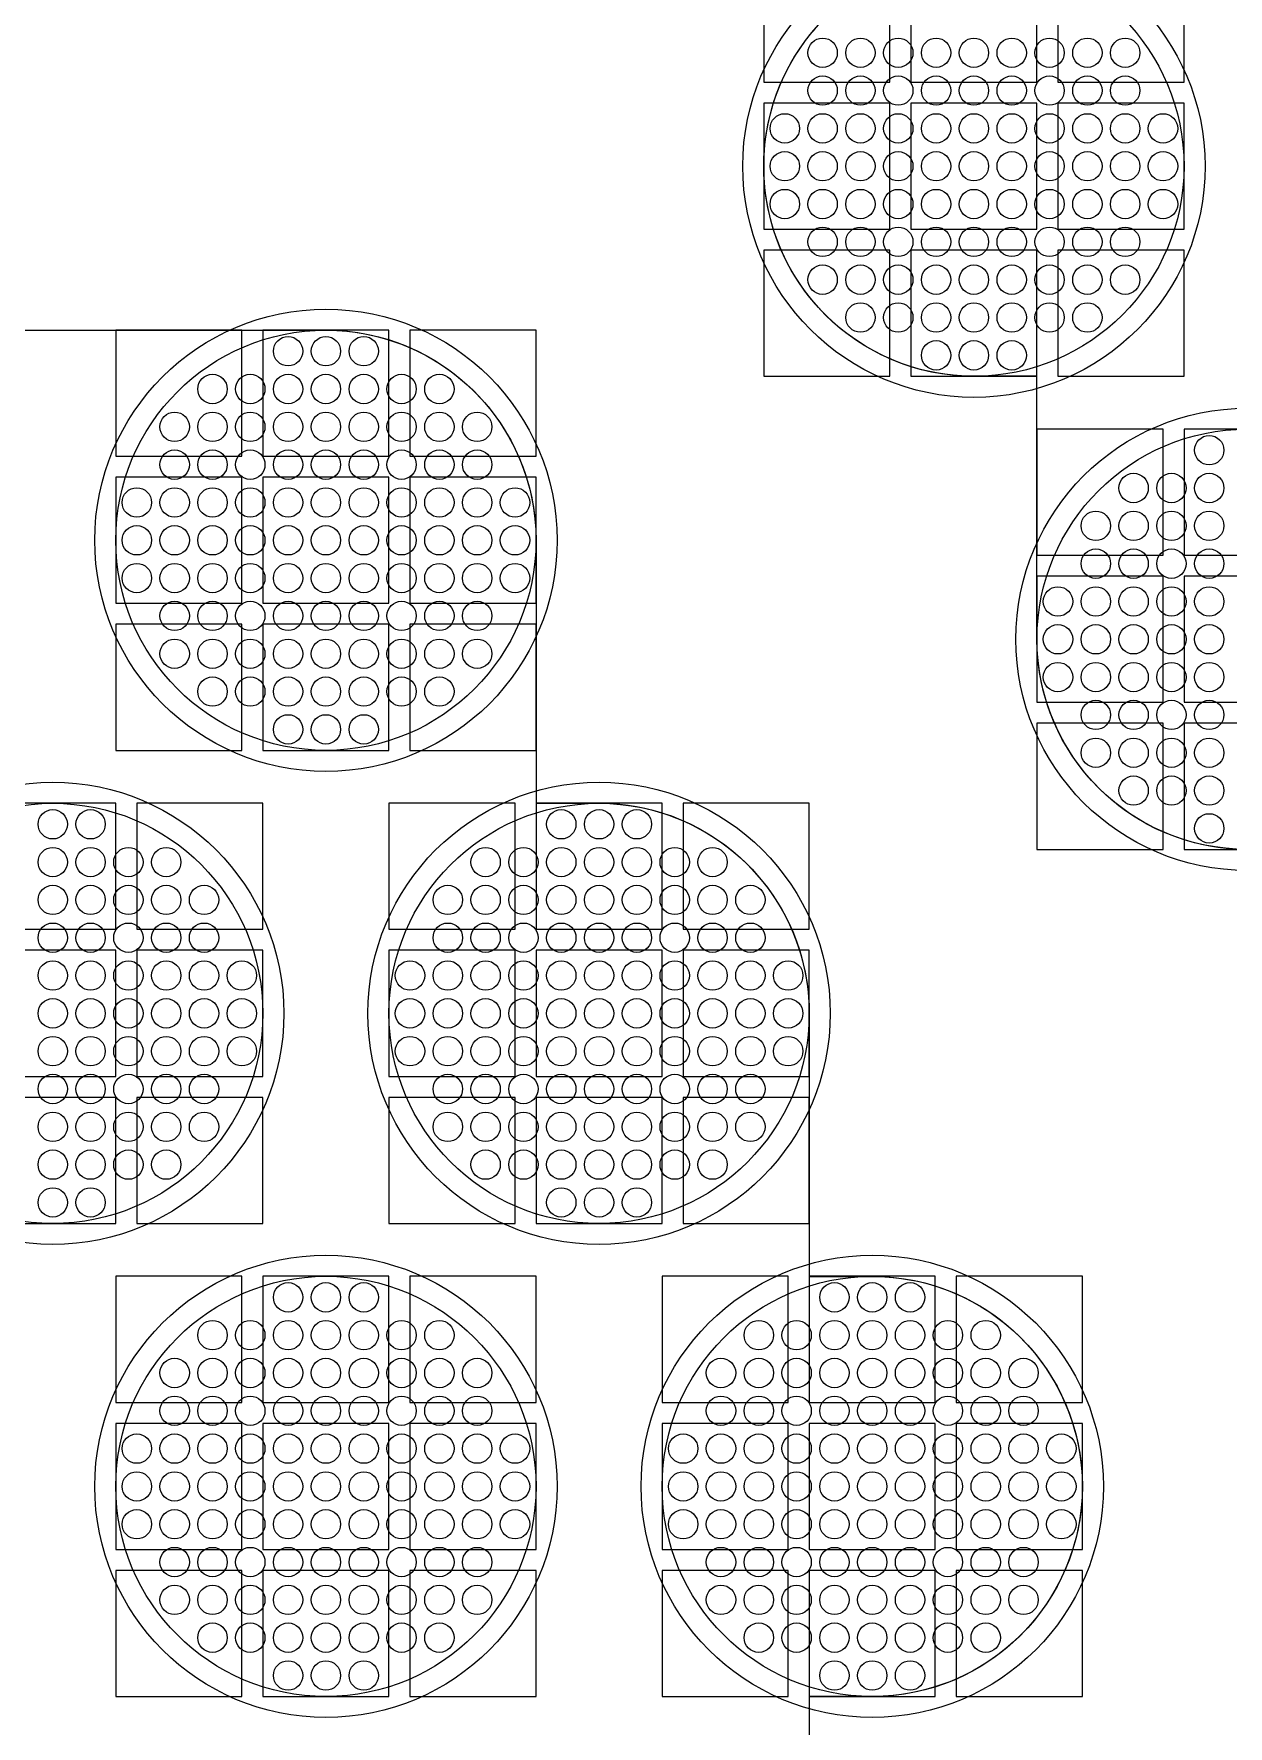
# Model space of a CAD drawing. Extents: x -49 to 54, y -38 to 38.
# Drawn here: x -7.558 to -4.716, y -17.851 to -13.823 of the extents above; entities that cross this region are included whole.
import ezdxf

# ---------------------------------------------------------------- set-up
doc = ezdxf.new("R2010")
doc.units = 0
for name, color, linetype in [('BACK_LAYER', 5, 'CONTINUOUS'), ('COND_LAYER_LOWER_ELECTRODE', 6, 'CONTINUOUS'), ('CONDUCTIVE_LAYER_BACK_LAYER', 2, 'CONTINUOUS'), ('EMITTER', 3, 'CONTINUOUS'), ('LOWER_ELECTRODE', 1, 'CONTINUOUS')]:
    doc.layers.add(name, color=color, linetype=linetype)

msp = doc.modelspace()

# ---------------------------------------------------------------- linework, layer by layer
at = {"layer": 'BACK_LAYER'}
for points in [[(-5.8209, -13.9384), (-5.5209, -13.9384), (-5.5209, -13.6384), (-5.8209, -13.6384)], [(-5.4709, -13.9384), (-5.1709, -13.9384), (-5.1709, -13.6384), (-5.4709, -13.6384)], [(-5.1209, -13.9384), (-4.8209, -13.9384), (-4.8209, -13.6384), (-5.1209, -13.6384)], [(-5.8209, -14.2884), (-5.5209, -14.2884), (-5.5209, -13.9884), (-5.8209, -13.9884)], [(-5.4709, -14.2884), (-5.1709, -14.2884), (-5.1709, -13.9884), (-5.4709, -13.9884)], [(-5.1209, -14.2884), (-4.8209, -14.2884), (-4.8209, -13.9884), (-5.1209, -13.9884)], [(-5.8209, -14.6384), (-5.5209, -14.6384), (-5.5209, -14.3384), (-5.8209, -14.3384)], [(-5.4709, -14.6384), (-5.1709, -14.6384), (-5.1709, -14.3384), (-5.4709, -14.3384)], [(-5.1209, -14.6384), (-4.8209, -14.6384), (-4.8209, -14.3384), (-5.1209, -14.3384)], [(-7.3628, -14.8286), (-7.0628, -14.8286), (-7.0628, -14.5286), (-7.3628, -14.5286)], [(-7.0128, -14.8286), (-6.7128, -14.8286), (-6.7128, -14.5286), (-7.0128, -14.5286)], [(-6.6628, -14.8286), (-6.3628, -14.8286), (-6.3628, -14.5286), (-6.6628, -14.5286)], [(-5.1709, -15.0642), (-4.8709, -15.0642), (-4.8709, -14.7642), (-5.1709, -14.7642)], [(-4.8209, -15.0642), (-4.5209, -15.0642), (-4.5209, -14.7642), (-4.8209, -14.7642)], [(-7.3628, -15.1786), (-7.0628, -15.1786), (-7.0628, -14.8786), (-7.3628, -14.8786)], [(-7.0128, -15.1786), (-6.7128, -15.1786), (-6.7128, -14.8786), (-7.0128, -14.8786)], [(-6.6628, -15.1786), (-6.3628, -15.1786), (-6.3628, -14.8786), (-6.6628, -14.8786)], [(-5.1709, -15.4142), (-4.8709, -15.4142), (-4.8709, -15.1142), (-5.1709, -15.1142)], [(-4.8209, -15.4142), (-4.5209, -15.4142), (-4.5209, -15.1142), (-4.8209, -15.1142)], [(-7.3628, -15.5286), (-7.0628, -15.5286), (-7.0628, -15.2286), (-7.3628, -15.2286)], [(-7.0128, -15.5286), (-6.7128, -15.5286), (-6.7128, -15.2286), (-7.0128, -15.2286)], [(-6.6628, -15.5286), (-6.3628, -15.5286), (-6.3628, -15.2286), (-6.6628, -15.2286)], [(-5.1709, -15.7642), (-4.8709, -15.7642), (-4.8709, -15.4642), (-5.1709, -15.4642)], [(-4.8209, -15.7642), (-4.5209, -15.7642), (-4.5209, -15.4642), (-4.8209, -15.4642)], [(-7.6628, -15.9544), (-7.3628, -15.9544), (-7.3628, -15.6544), (-7.6628, -15.6544)], [(-7.3128, -15.9544), (-7.0128, -15.9544), (-7.0128, -15.6544), (-7.3128, -15.6544)], [(-6.7128, -15.9544), (-6.4128, -15.9544), (-6.4128, -15.6544), (-6.7128, -15.6544)], [(-6.3628, -15.9544), (-6.0628, -15.9544), (-6.0628, -15.6544), (-6.3628, -15.6544)], [(-6.0128, -15.9544), (-5.7128, -15.9544), (-5.7128, -15.6544), (-6.0128, -15.6544)], [(-7.6628, -16.3044), (-7.3628, -16.3044), (-7.3628, -16.0044), (-7.6628, -16.0044)], [(-7.3128, -16.3044), (-7.0128, -16.3044), (-7.0128, -16.0044), (-7.3128, -16.0044)], [(-6.7128, -16.3044), (-6.4128, -16.3044), (-6.4128, -16.0044), (-6.7128, -16.0044)], [(-6.3628, -16.3044), (-6.0628, -16.3044), (-6.0628, -16.0044), (-6.3628, -16.0044)], [(-6.0128, -16.3044), (-5.7128, -16.3044), (-5.7128, -16.0044), (-6.0128, -16.0044)], [(-7.6628, -16.6544), (-7.3628, -16.6544), (-7.3628, -16.3544), (-7.6628, -16.3544)], [(-7.3128, -16.6544), (-7.0128, -16.6544), (-7.0128, -16.3544), (-7.3128, -16.3544)], [(-6.7128, -16.6544), (-6.4128, -16.6544), (-6.4128, -16.3544), (-6.7128, -16.3544)], [(-6.3628, -16.6544), (-6.0628, -16.6544), (-6.0628, -16.3544), (-6.3628, -16.3544)], [(-6.0128, -16.6544), (-5.7128, -16.6544), (-5.7128, -16.3544), (-6.0128, -16.3544)], [(-7.3628, -17.0802), (-7.0628, -17.0802), (-7.0628, -16.7802), (-7.3628, -16.7802)], [(-7.0128, -17.0802), (-6.7128, -17.0802), (-6.7128, -16.7802), (-7.0128, -16.7802)], [(-6.6628, -17.0802), (-6.3628, -17.0802), (-6.3628, -16.7802), (-6.6628, -16.7802)], [(-6.0628, -17.0802), (-5.7628, -17.0802), (-5.7628, -16.7802), (-6.0628, -16.7802)], [(-5.7128, -17.0802), (-5.4128, -17.0802), (-5.4128, -16.7802), (-5.7128, -16.7802)], [(-5.3628, -17.0802), (-5.0628, -17.0802), (-5.0628, -16.7802), (-5.3628, -16.7802)], [(-7.3628, -17.4302), (-7.0628, -17.4302), (-7.0628, -17.1302), (-7.3628, -17.1302)], [(-7.0128, -17.4302), (-6.7128, -17.4302), (-6.7128, -17.1302), (-7.0128, -17.1302)], [(-6.6628, -17.4302), (-6.3628, -17.4302), (-6.3628, -17.1302), (-6.6628, -17.1302)], [(-6.0628, -17.4302), (-5.7628, -17.4302), (-5.7628, -17.1302), (-6.0628, -17.1302)], [(-5.7128, -17.4302), (-5.4128, -17.4302), (-5.4128, -17.1302), (-5.7128, -17.1302)], [(-5.3628, -17.4302), (-5.0628, -17.4302), (-5.0628, -17.1302), (-5.3628, -17.1302)], [(-7.3628, -17.7802), (-7.0628, -17.7802), (-7.0628, -17.4802), (-7.3628, -17.4802)], [(-7.0128, -17.7802), (-6.7128, -17.7802), (-6.7128, -17.4802), (-7.0128, -17.4802)], [(-6.6628, -17.7802), (-6.3628, -17.7802), (-6.3628, -17.4802), (-6.6628, -17.4802)], [(-6.0628, -17.7802), (-5.7628, -17.7802), (-5.7628, -17.4802), (-6.0628, -17.4802)], [(-5.7128, -17.7802), (-5.4128, -17.7802), (-5.4128, -17.4802), (-5.7128, -17.4802)], [(-5.3628, -17.7802), (-5.0628, -17.7802), (-5.0628, -17.4802), (-5.3628, -17.4802)]]:
    msp.add_lwpolyline(points, close=True, dxfattribs=at)
at = {"layer": 'COND_LAYER_LOWER_ELECTRODE'}
for centre in [(-5.3209, -14.1384), (-6.8628, -15.0286), (-4.6709, -15.2642), (-7.5128, -16.1544), (-6.2128, -16.1544), (-6.8628, -17.2802), (-5.5628, -17.2802)]:
    msp.add_circle(centre, 0.55, dxfattribs=at)
at = {"layer": 'CONDUCTIVE_LAYER_BACK_LAYER'}
for points in [[(-4.7007, -15.7633), (-4.7206, -15.7617), (-4.7403, -15.7594), (-4.7599, -15.7562), (-4.7794, -15.7523), (-4.7987, -15.7476), (-4.8179, -15.7421), (-4.8367, -15.7359), (-4.8554, -15.7289), (-4.8737, -15.7212), (-4.8917, -15.7128), (-4.9094, -15.7037), (-4.9266, -15.6939), (-4.9435, -15.6834), (-4.96, -15.6722), (-4.976, -15.6604), (-4.9915, -15.6479), (-5.0065, -15.6349), (-5.021, -15.6212), (-5.0349, -15.607), (-5.0482, -15.5923), (-5.061, -15.577), (-5.0731, -15.5613), (-5.0846, -15.5451), (-5.0954, -15.5284), (-5.1056, -15.5113), (-5.1151, -15.4938), (-5.1238, -15.476), (-5.1319, -15.4578), (-5.1392, -15.4394), (-5.1458, -15.4206), (-5.1517, -15.4016), (-5.1568, -15.3824), (-5.1611, -15.363), (-5.1646, -15.3434), (-5.1674, -15.3237), (-5.1693, -15.3039), (-5.1705, -15.2841), (-5.1709, -15.2642), (-5.1709, -14.6383), (-5.3309, -14.6383), (-5.3507, -14.6375), (-5.3706, -14.6359), (-5.3903, -14.6335), (-5.4099, -14.6304), (-5.4294, -14.6265), (-5.4487, -14.6218), (-5.4679, -14.6163), (-5.4867, -14.6101), (-5.5054, -14.6031), (-5.5237, -14.5954), (-5.5417, -14.587), (-5.5594, -14.5779), (-5.5766, -14.568), (-5.5935, -14.5575), (-5.61, -14.5463), (-5.626, -14.5345), (-5.6415, -14.5221), (-5.6565, -14.509), (-5.671, -14.4954), (-5.6849, -14.4812), (-5.6982, -14.4665), (-5.711, -14.4512), (-5.7231, -14.4355), (-5.7346, -14.4192), (-5.7454, -14.4026), (-5.7556, -14.3855), (-5.7651, -14.368), (-5.7738, -14.3502), (-5.7819, -14.332), (-5.7892, -14.3135), (-5.7958, -14.2948), (-5.8017, -14.2758), (-5.8068, -14.2565), (-5.8111, -14.2371), (-5.8146, -14.2176), (-5.8174, -14.1979), (-5.8193, -14.1781), (-5.8205, -14.1582), (-5.8209, -14.1384), (-5.8205, -14.1185), (-5.8193, -14.0986), (-5.8174, -14.0789), (-5.8146, -14.0592), (-5.8111, -14.0396), (-5.8068, -14.0202), (-5.8017, -14.001), (-5.7958, -13.982), (-5.7892, -13.9632), (-5.7819, -13.9447), (-5.7738, -13.9266), (-5.7651, -13.9087), (-5.7556, -13.8912), (-5.7454, -13.8742), (-5.7346, -13.8575), (-5.7231, -13.8413), (-5.711, -13.8255), (-5.6982, -13.8103)], [(-8.1628, -14.5287), (-6.8528, -14.5287), (-6.833, -14.5294), (-6.8132, -14.531), (-6.7934, -14.5334), (-6.7738, -14.5365), (-6.7543, -14.5405), (-6.735, -14.5452), (-6.7159, -14.5506), (-6.697, -14.5568), (-6.6784, -14.5638), (-6.66, -14.5715), (-6.642, -14.5799), (-6.6244, -14.5891), (-6.6071, -14.5989), (-6.5902, -14.6094), (-6.5737, -14.6206), (-6.5578, -14.6324), (-6.5422, -14.6448), (-6.5272, -14.6579), (-6.5128, -14.6715), (-6.4988, -14.6857), (-6.4855, -14.7004), (-6.4728, -14.7157), (-6.4606, -14.7315), (-6.4491, -14.7477), (-6.4383, -14.7643), (-6.4281, -14.7814), (-6.4186, -14.7989), (-6.4099, -14.8167), (-6.4018, -14.8349), (-6.3945, -14.8534), (-6.3879, -14.8722), (-6.382, -14.8912), (-6.377, -14.9104), (-6.3726, -14.9298), (-6.3691, -14.9494), (-6.3663, -14.969), (-6.3644, -14.9888), (-6.3632, -15.0087), (-6.3628, -15.0286), (-6.3628, -15.6545), (-6.2028, -15.6545), (-6.183, -15.6553), (-6.1632, -15.6569), (-6.1434, -15.6592), (-6.1238, -15.6624), (-6.1043, -15.6663), (-6.085, -15.671), (-6.0659, -15.6765), (-6.047, -15.6827), (-6.0284, -15.6896), (-6.01, -15.6973), (-5.992, -15.7058), (-5.9744, -15.7149), (-5.9571, -15.7247), (-5.9402, -15.7352), (-5.9237, -15.7464), (-5.9078, -15.7582), (-5.8922, -15.7707), (-5.8772, -15.7837), (-5.8628, -15.7973), (-5.8488, -15.8115), (-5.8355, -15.8263), (-5.8228, -15.8415), (-5.8106, -15.8573), (-5.7991, -15.8735), (-5.7883, -15.8902), (-5.7781, -15.9073), (-5.7686, -15.9247), (-5.7599, -15.9426), (-5.7518, -15.9608), (-5.7445, -15.9792), (-5.7379, -15.998), (-5.732, -16.017), (-5.727, -16.0362), (-5.7226, -16.0556), (-5.7191, -16.0752), (-5.7163, -16.0949), (-5.7144, -16.1147), (-5.7132, -16.1345), (-5.7128, -16.1544), (-5.7128, -16.7803), (-5.5528, -16.7803), (-5.533, -16.7811), (-5.5132, -16.7827), (-5.4934, -16.7851), (-5.4738, -16.7882), (-5.4543, -16.7921), (-5.435, -16.7968), (-5.4159, -16.8023), (-5.397, -16.8085), (-5.3784, -16.8155), (-5.36, -16.8232), (-5.342, -16.8316), (-5.3244, -16.8407), (-5.3071, -16.8506), (-5.2902, -16.8611), (-5.2737, -16.8722), (-5.2578, -16.884), (-5.2422, -16.8965), (-5.2272, -16.9095), (-5.2128, -16.9232), (-5.1988, -16.9374), (-5.1855, -16.9521), (-5.1728, -16.9674), (-5.1606, -16.9831), (-5.1491, -16.9993), (-5.1383, -17.016), (-5.1281, -17.0331), (-5.1186, -17.0506), (-5.1099, -17.0684), (-5.1018, -17.0866), (-5.0945, -17.1051), (-5.0879, -17.1238), (-5.082, -17.1428), (-5.077, -17.162), (-5.0726, -17.1815), (-5.0691, -17.201), (-5.0663, -17.2207), (-5.0644, -17.2405), (-5.0632, -17.2603), (-5.0628, -17.2802), (-5.0632, -17.3001), (-5.0644, -17.3199), (-5.0663, -17.3397), (-5.0691, -17.3594), (-5.0726, -17.379), (-5.077, -17.3984), (-5.082, -17.4176), (-5.0879, -17.4366), (-5.0945, -17.4554), (-5.1018, -17.4739), (-5.1099, -17.492), (-5.1186, -17.5099), (-5.1281, -17.5273), (-5.1383, -17.5444), (-5.1491, -17.5611), (-5.1606, -17.5773), (-5.1728, -17.5931), (-5.1855, -17.6083), (-5.1988, -17.6231), (-5.2128, -17.6373), (-5.2272, -17.6509), (-5.2422, -17.664), (-5.2578, -17.6764), (-5.2737, -17.6882), (-5.2902, -17.6994), (-5.3071, -17.7099), (-5.3244, -17.7197), (-5.342, -17.7288), (-5.36, -17.7373), (-5.3784, -17.745), (-5.397, -17.7519), (-5.4159, -17.7581), (-5.435, -17.7636), (-5.4543, -17.7683), (-5.4738, -17.7722), (-5.4934, -17.7754), (-5.5132, -17.7778), (-5.533, -17.7793), (-5.5528, -17.7801), (-5.7128, -17.7801), (-5.7128, -18.4061)]]:
    msp.add_lwpolyline(points, dxfattribs=at)
at = {"layer": 'EMITTER'}
for centre in [(-5.3209, -14.1384), (-6.8628, -15.0286), (-4.6709, -15.2642), (-7.5128, -16.1544), (-6.2128, -16.1544), (-6.8628, -17.2802), (-5.5628, -17.2802)]:
    msp.add_circle(centre, 0.5, dxfattribs=at)
at = {"layer": 'LOWER_ELECTRODE'}
for centre in [(-5.6809, -13.8684), (-5.5909, -13.8684), (-5.5009, -13.8684), (-5.4109, -13.8684), (-5.3209, -13.8684), (-5.2309, -13.8684), (-5.1409, -13.8684), (-5.0509, -13.8684), (-4.9609, -13.8684), (-5.6809, -13.9584), (-5.5909, -13.9584), (-5.5009, -13.9584), (-5.4109, -13.9584), (-5.3209, -13.9584), (-5.2309, -13.9584), (-5.1409, -13.9584), (-5.0509, -13.9584), (-4.9609, -13.9584), (-5.7709, -14.0484), (-5.6809, -14.0484), (-5.5909, -14.0484), (-5.5009, -14.0484), (-5.4109, -14.0484), (-5.3209, -14.0484), (-5.2309, -14.0484), (-5.1409, -14.0484), (-5.0509, -14.0484), (-4.9609, -14.0484), (-4.8709, -14.0484), (-5.7709, -14.1384), (-5.6809, -14.1384), (-5.5909, -14.1384), (-5.5009, -14.1384), (-5.4109, -14.1384), (-5.3209, -14.1384), (-5.2309, -14.1384), (-5.1409, -14.1384), (-5.0509, -14.1384), (-4.9609, -14.1384), (-4.8709, -14.1384), (-5.7709, -14.2284), (-5.6809, -14.2284), (-5.5909, -14.2284), (-5.5009, -14.2284), (-5.4109, -14.2284), (-5.3209, -14.2284), (-5.2309, -14.2284), (-5.1409, -14.2284), (-5.0509, -14.2284), (-4.9609, -14.2284), (-4.8709, -14.2284), (-5.6809, -14.3184), (-5.5909, -14.3184), (-5.5009, -14.3184), (-5.4109, -14.3184), (-5.3209, -14.3184), (-5.2309, -14.3184), (-5.1409, -14.3184), (-5.0509, -14.3184), (-4.9609, -14.3184), (-5.6809, -14.4084), (-5.5909, -14.4084), (-5.5009, -14.4084), (-5.4109, -14.4084), (-5.3209, -14.4084), (-5.2309, -14.4084), (-5.1409, -14.4084), (-5.0509, -14.4084), (-4.9609, -14.4084), (-5.5909, -14.4984), (-5.5009, -14.4984), (-5.4109, -14.4984), (-5.3209, -14.4984), (-5.2309, -14.4984), (-5.1409, -14.4984), (-5.0509, -14.4984), (-6.9528, -14.5786), (-6.8628, -14.5786), (-6.7728, -14.5786), (-5.4109, -14.5884), (-5.3209, -14.5884), (-5.2309, -14.5884), (-7.1328, -14.6686), (-7.0428, -14.6686), (-6.9528, -14.6686), (-6.8628, -14.6686), (-6.7728, -14.6686), (-6.6828, -14.6686), (-6.5928, -14.6686), (-7.2228, -14.7586), (-7.1328, -14.7586), (-7.0428, -14.7586), (-6.9528, -14.7586), (-6.8628, -14.7586), (-6.7728, -14.7586), (-6.6828, -14.7586), (-6.5928, -14.7586), (-6.5028, -14.7586), (-4.7609, -14.8142), (-7.2228, -14.8486), (-7.1328, -14.8486), (-7.0428, -14.8486), (-6.9528, -14.8486), (-6.8628, -14.8486), (-6.7728, -14.8486), (-6.6828, -14.8486), (-6.5928, -14.8486), (-6.5028, -14.8486), (-4.9409, -14.9042), (-4.8509, -14.9042), (-4.7609, -14.9042), (-7.3128, -14.9386), (-7.2228, -14.9386), (-7.1328, -14.9386), (-7.0428, -14.9386), (-6.9528, -14.9386), (-6.8628, -14.9386), (-6.7728, -14.9386), (-6.6828, -14.9386), (-6.5928, -14.9386), (-6.5028, -14.9386), (-6.4128, -14.9386), (-5.0309, -14.9942), (-4.9409, -14.9942), (-4.8509, -14.9942), (-4.7609, -14.9942), (-7.3128, -15.0286), (-7.2228, -15.0286), (-7.1328, -15.0286), (-7.0428, -15.0286), (-6.9528, -15.0286), (-6.8628, -15.0286), (-6.7728, -15.0286), (-6.6828, -15.0286), (-6.5928, -15.0286), (-6.5028, -15.0286), (-6.4128, -15.0286), (-5.0309, -15.0842), (-4.9409, -15.0842), (-4.8509, -15.0842), (-4.7609, -15.0842), (-7.3128, -15.1186), (-7.2228, -15.1186), (-7.1328, -15.1186), (-7.0428, -15.1186), (-6.9528, -15.1186), (-6.8628, -15.1186), (-6.7728, -15.1186), (-6.6828, -15.1186), (-6.5928, -15.1186), (-6.5028, -15.1186), (-6.4128, -15.1186), (-5.1209, -15.1742), (-5.0309, -15.1742), (-4.9409, -15.1742), (-4.8509, -15.1742), (-4.7609, -15.1742), (-7.2228, -15.2086), (-7.1328, -15.2086), (-7.0428, -15.2086), (-6.9528, -15.2086), (-6.8628, -15.2086), (-6.7728, -15.2086), (-6.6828, -15.2086), (-6.5928, -15.2086), (-6.5028, -15.2086), (-7.2228, -15.2986), (-7.1328, -15.2986), (-7.0428, -15.2986), (-6.9528, -15.2986), (-6.8628, -15.2986), (-6.7728, -15.2986), (-6.6828, -15.2986), (-6.5928, -15.2986), (-6.5028, -15.2986), (-5.1209, -15.2642), (-5.0309, -15.2642), (-4.9409, -15.2642), (-4.8509, -15.2642), (-4.7609, -15.2642), (-5.1209, -15.3542), (-5.0309, -15.3542), (-4.9409, -15.3542), (-4.8509, -15.3542), (-4.7609, -15.3542), (-7.1328, -15.3886), (-7.0428, -15.3886), (-6.9528, -15.3886), (-6.8628, -15.3886), (-6.7728, -15.3886), (-6.6828, -15.3886), (-6.5928, -15.3886), (-5.0309, -15.4442), (-4.9409, -15.4442), (-4.8509, -15.4442), (-4.7609, -15.4442), (-6.9528, -15.4786), (-6.8628, -15.4786), (-6.7728, -15.4786), (-5.0309, -15.5342), (-4.9409, -15.5342), (-4.8509, -15.5342), (-4.7609, -15.5342), (-4.9409, -15.6242), (-4.8509, -15.6242), (-4.7609, -15.6242), (-7.5128, -15.7044), (-7.4228, -15.7044), (-6.3028, -15.7044), (-6.2128, -15.7044), (-6.1228, -15.7044), (-4.7609, -15.7142), (-7.5128, -15.7944), (-7.4228, -15.7944), (-7.3328, -15.7944), (-7.2428, -15.7944), (-6.4828, -15.7944), (-6.3928, -15.7944), (-6.3028, -15.7944), (-6.2128, -15.7944), (-6.1228, -15.7944), (-6.0328, -15.7944), (-5.9428, -15.7944), (-7.5128, -15.8844), (-7.4228, -15.8844), (-7.3328, -15.8844), (-7.2428, -15.8844), (-7.1528, -15.8844), (-6.5728, -15.8844), (-6.4828, -15.8844), (-6.3928, -15.8844), (-6.3028, -15.8844), (-6.2128, -15.8844), (-6.1228, -15.8844), (-6.0328, -15.8844), (-5.9428, -15.8844), (-5.8528, -15.8844), (-7.5128, -15.9744), (-7.4228, -15.9744), (-7.3328, -15.9744), (-7.2428, -15.9744), (-7.1528, -15.9744), (-6.5728, -15.9744), (-6.4828, -15.9744), (-6.3928, -15.9744), (-6.3028, -15.9744), (-6.2128, -15.9744), (-6.1228, -15.9744), (-6.0328, -15.9744), (-5.9428, -15.9744), (-5.8528, -15.9744), (-7.5128, -16.0644), (-7.4228, -16.0644), (-7.3328, -16.0644), (-7.2428, -16.0644), (-7.1528, -16.0644), (-7.0628, -16.0644), (-6.6628, -16.0644), (-6.5728, -16.0644), (-6.4828, -16.0644), (-6.3928, -16.0644), (-6.3028, -16.0644), (-6.2128, -16.0644), (-6.1228, -16.0644), (-6.0328, -16.0644), (-5.9428, -16.0644), (-5.8528, -16.0644), (-5.7628, -16.0644), (-7.5128, -16.1544), (-7.4228, -16.1544), (-7.3328, -16.1544), (-7.2428, -16.1544), (-7.1528, -16.1544), (-7.0628, -16.1544), (-6.6628, -16.1544), (-6.5728, -16.1544), (-6.4828, -16.1544), (-6.3928, -16.1544), (-6.3028, -16.1544), (-6.2128, -16.1544), (-6.1228, -16.1544), (-6.0328, -16.1544), (-5.9428, -16.1544), (-5.8528, -16.1544), (-5.7628, -16.1544), (-7.5128, -16.2444), (-7.4228, -16.2444), (-7.3328, -16.2444), (-7.2428, -16.2444), (-7.1528, -16.2444), (-7.0628, -16.2444), (-6.6628, -16.2444), (-6.5728, -16.2444), (-6.4828, -16.2444), (-6.3928, -16.2444), (-6.3028, -16.2444), (-6.2128, -16.2444), (-6.1228, -16.2444), (-6.0328, -16.2444), (-5.9428, -16.2444), (-5.8528, -16.2444), (-5.7628, -16.2444), (-7.5128, -16.3344), (-7.4228, -16.3344), (-7.3328, -16.3344), (-7.2428, -16.3344), (-7.1528, -16.3344), (-6.5728, -16.3344), (-6.4828, -16.3344), (-6.3928, -16.3344), (-6.3028, -16.3344), (-6.2128, -16.3344), (-6.1228, -16.3344), (-6.0328, -16.3344), (-5.9428, -16.3344), (-5.8528, -16.3344), (-7.5128, -16.4244), (-7.4228, -16.4244), (-7.3328, -16.4244), (-7.2428, -16.4244), (-7.1528, -16.4244), (-6.5728, -16.4244), (-6.4828, -16.4244), (-6.3928, -16.4244), (-6.3028, -16.4244), (-6.2128, -16.4244), (-6.1228, -16.4244), (-6.0328, -16.4244), (-5.9428, -16.4244), (-5.8528, -16.4244), (-7.5128, -16.5144), (-7.4228, -16.5144), (-7.3328, -16.5144), (-7.2428, -16.5144), (-6.4828, -16.5144), (-6.3928, -16.5144), (-6.3028, -16.5144), (-6.2128, -16.5144), (-6.1228, -16.5144), (-6.0328, -16.5144), (-5.9428, -16.5144), (-7.5128, -16.6044), (-7.4228, -16.6044), (-6.3028, -16.6044), (-6.2128, -16.6044), (-6.1228, -16.6044), (-6.9528, -16.8302), (-6.8628, -16.8302), (-6.7728, -16.8302), (-5.6528, -16.8302), (-5.5628, -16.8302), (-5.4728, -16.8302), (-7.1328, -16.9202), (-7.0428, -16.9202), (-6.9528, -16.9202), (-6.8628, -16.9202), (-6.7728, -16.9202), (-6.6828, -16.9202), (-6.5928, -16.9202), (-5.8328, -16.9202), (-5.7428, -16.9202), (-5.6528, -16.9202), (-5.5628, -16.9202), (-5.4728, -16.9202), (-5.3828, -16.9202), (-5.2928, -16.9202), (-7.2228, -17.0102), (-7.1328, -17.0102), (-7.0428, -17.0102), (-6.9528, -17.0102), (-6.8628, -17.0102), (-6.7728, -17.0102), (-6.6828, -17.0102), (-6.5928, -17.0102), (-6.5028, -17.0102), (-5.9228, -17.0102), (-5.8328, -17.0102), (-5.7428, -17.0102), (-5.6528, -17.0102), (-5.5628, -17.0102), (-5.4728, -17.0102), (-5.3828, -17.0102), (-5.2928, -17.0102), (-5.2028, -17.0102), (-7.2228, -17.1002), (-7.1328, -17.1002), (-7.0428, -17.1002), (-6.9528, -17.1002), (-6.8628, -17.1002), (-6.7728, -17.1002), (-6.6828, -17.1002), (-6.5928, -17.1002), (-6.5028, -17.1002), (-5.9228, -17.1002), (-5.8328, -17.1002), (-5.7428, -17.1002), (-5.6528, -17.1002), (-5.5628, -17.1002), (-5.4728, -17.1002), (-5.3828, -17.1002), (-5.2928, -17.1002), (-5.2028, -17.1002), (-7.3128, -17.1902), (-7.2228, -17.1902), (-7.1328, -17.1902), (-7.0428, -17.1902), (-6.9528, -17.1902), (-6.8628, -17.1902), (-6.7728, -17.1902), (-6.6828, -17.1902), (-6.5928, -17.1902), (-6.5028, -17.1902), (-6.4128, -17.1902), (-6.0128, -17.1902), (-5.9228, -17.1902), (-5.8328, -17.1902), (-5.7428, -17.1902), (-5.6528, -17.1902), (-5.5628, -17.1902), (-5.4728, -17.1902), (-5.3828, -17.1902), (-5.2928, -17.1902), (-5.2028, -17.1902), (-5.1128, -17.1902), (-7.3128, -17.2802), (-7.2228, -17.2802), (-7.1328, -17.2802), (-7.0428, -17.2802), (-6.9528, -17.2802), (-6.8628, -17.2802), (-6.7728, -17.2802), (-6.6828, -17.2802), (-6.5928, -17.2802), (-6.5028, -17.2802), (-6.4128, -17.2802), (-6.0128, -17.2802), (-5.9228, -17.2802), (-5.8328, -17.2802), (-5.7428, -17.2802), (-5.6528, -17.2802), (-5.5628, -17.2802), (-5.4728, -17.2802), (-5.3828, -17.2802), (-5.2928, -17.2802), (-5.2028, -17.2802), (-5.1128, -17.2802), (-7.3128, -17.3702), (-7.2228, -17.3702), (-7.1328, -17.3702), (-7.0428, -17.3702), (-6.9528, -17.3702), (-6.8628, -17.3702), (-6.7728, -17.3702), (-6.6828, -17.3702), (-6.5928, -17.3702), (-6.5028, -17.3702), (-6.4128, -17.3702), (-6.0128, -17.3702), (-5.9228, -17.3702), (-5.8328, -17.3702), (-5.7428, -17.3702), (-5.6528, -17.3702), (-5.5628, -17.3702), (-5.4728, -17.3702), (-5.3828, -17.3702), (-5.2928, -17.3702), (-5.2028, -17.3702), (-5.1128, -17.3702), (-7.2228, -17.4602), (-7.1328, -17.4602), (-7.0428, -17.4602), (-6.9528, -17.4602), (-6.8628, -17.4602), (-6.7728, -17.4602), (-6.6828, -17.4602), (-6.5928, -17.4602), (-6.5028, -17.4602), (-5.9228, -17.4602), (-5.8328, -17.4602), (-5.7428, -17.4602), (-5.6528, -17.4602), (-5.5628, -17.4602), (-5.4728, -17.4602), (-5.3828, -17.4602), (-5.2928, -17.4602), (-5.2028, -17.4602), (-7.2228, -17.5502), (-7.1328, -17.5502), (-7.0428, -17.5502), (-6.9528, -17.5502), (-6.8628, -17.5502), (-6.7728, -17.5502), (-6.6828, -17.5502), (-6.5928, -17.5502), (-6.5028, -17.5502), (-5.9228, -17.5502), (-5.8328, -17.5502), (-5.7428, -17.5502), (-5.6528, -17.5502), (-5.5628, -17.5502), (-5.4728, -17.5502), (-5.3828, -17.5502), (-5.2928, -17.5502), (-5.2028, -17.5502), (-7.1328, -17.6402), (-7.0428, -17.6402), (-6.9528, -17.6402), (-6.8628, -17.6402), (-6.7728, -17.6402), (-6.6828, -17.6402), (-6.5928, -17.6402), (-5.8328, -17.6402), (-5.7428, -17.6402), (-5.6528, -17.6402), (-5.5628, -17.6402), (-5.4728, -17.6402), (-5.3828, -17.6402), (-5.2928, -17.6402), (-6.9528, -17.7302), (-6.8628, -17.7302), (-6.7728, -17.7302), (-5.6528, -17.7302), (-5.5628, -17.7302), (-5.4728, -17.7302)]:
    msp.add_circle(centre, 0.035, dxfattribs=at)

doc.saveas('drawing.dxf')
